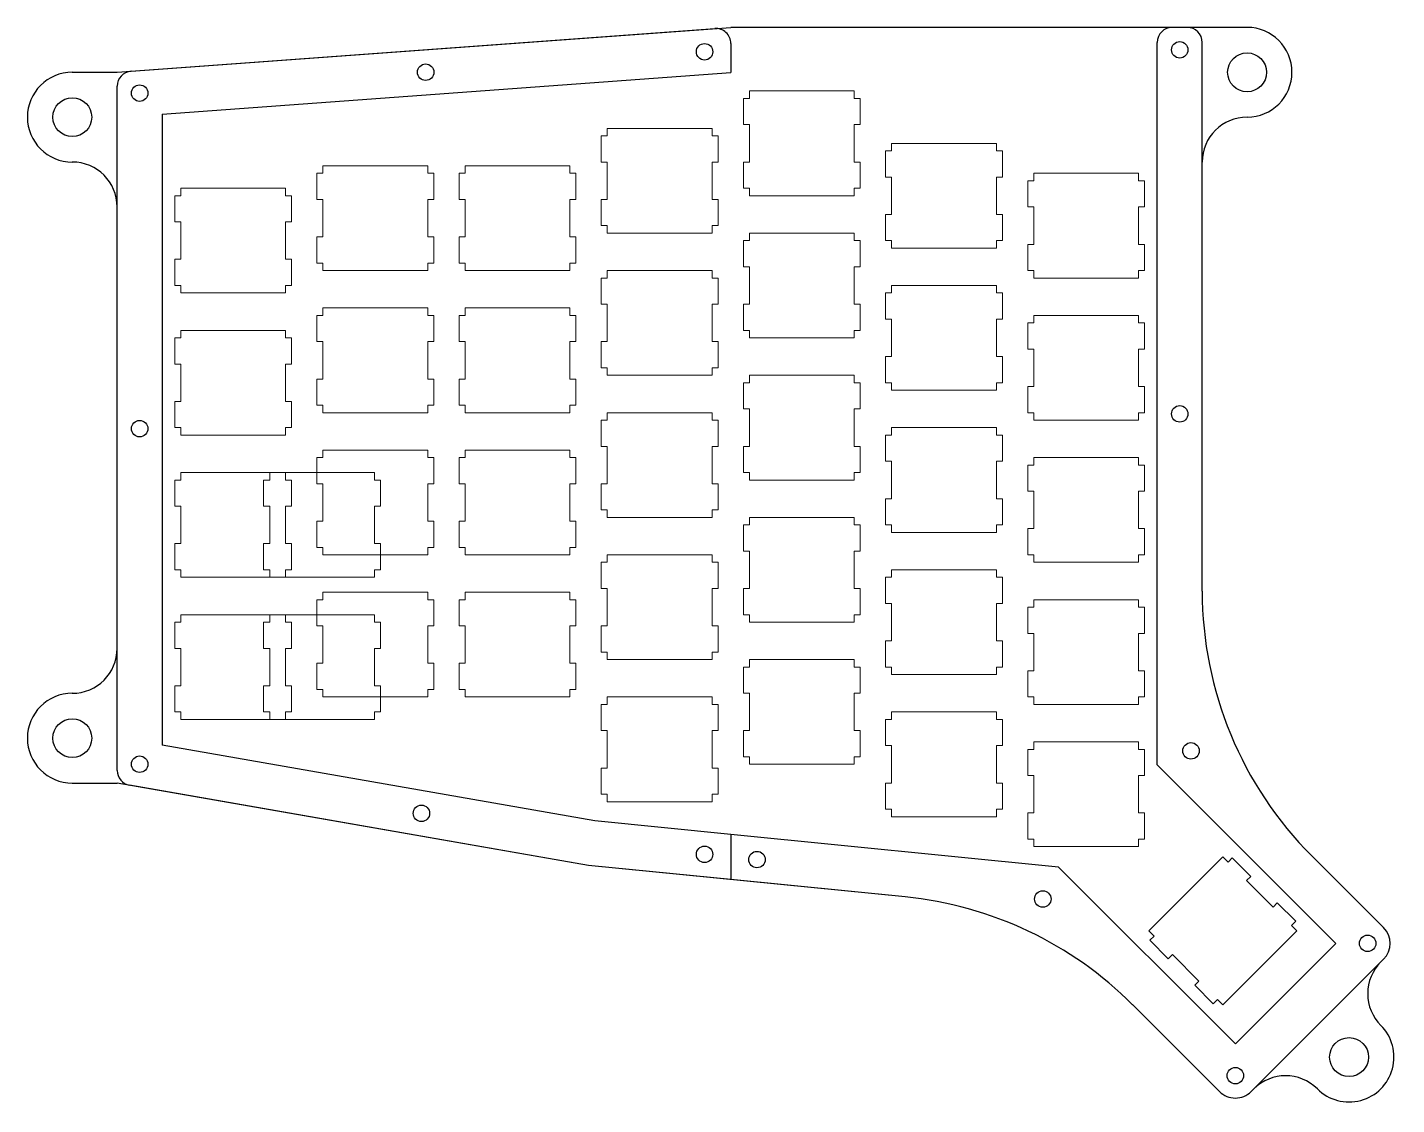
# Model space of a CAD drawing. Header units: millimetres. Extents: x 4 to 186, y -168 to -24.
import ezdxf

# ---------------------------------------------------------------- set-up
doc = ezdxf.new("R2010")
doc.units = ezdxf.units.MM
doc.header["$MEASUREMENT"] = 0
for name, color, linetype in [('bottom', 6, 'Continuous'), ('inner', 3, 'Continuous'), ('L_plate', 1, 'Continuous'), ('R_plate', 1, 'Continuous')]:
    doc.layers.add(name, color=color, linetype=linetype)

# ---------------------------------------------------------------- blocks, each defined once
blk = doc.blocks.new('bottom')
at = {"layer": 'bottom'}
for p, q in [((17.36, -30.36), (97.5, -24.5)), ((158.5, -24.5), (97.5, -24.5)), ((160.5, -99.87), (160.5, -26.5)), ((15.5, -123.82), (15.5, -32.36)), ((78.5, -136.5), (17.16, -125.79)), ((184.73, -144.81), (175.14, -135.22)), ((120.82, -140.73), (78.5, -136.5)), ((167.05, -166.73), (184.73, -149.05)), ((151.2, -155.12), (162.81, -166.73))]:
    blk.add_line(p, q, dxfattribs=at)
for centre in [(94, -27.76), (157.5, -27.5), (56.72, -30.49), (18.5, -33.29), (157.5, -76.16), (18.5, -78.13), (159, -121.2), (18.5, -122.98), (56.16, -129.55), (94, -135.03), (101, -135.73), (139.2, -141), (182.61, -146.93), (164.93, -164.61)]:
    blk.add_circle(centre, 1.1, dxfattribs=at)
for centre, radius, start, end in [((158.5, -26.5), 2, 0, 90), ((17.5, -32.36), 2, 94.185, 180), ((210.5, -99.87), 50, 180, 224.9965), ((17.5, -123.82), 2, 180, 260.0975), ((115.85, -190.48), 50, 45, 84.295), ((182.61, -146.93), 3, 315.0011, 44.9965), ((164.93, -164.61), 3, 225, 315)]:
    blk.add_arc(centre, radius, start, end, dxfattribs=at)
blk = doc.blocks.new('left_plate')
at = {"layer": 'L_plate'}
for p, q in [((17.36, -30.36), (97.5, -24.5)), ((158.5, -24.5), (97.5, -24.5)), ((160.5, -99.87), (160.5, -26.5)), ((15.5, -123.82), (15.5, -32.36)), ((78.5, -136.5), (17.16, -125.79)), ((184.73, -144.81), (175.14, -135.22)), ((120.82, -140.73), (78.5, -136.5)), ((167.05, -166.73), (184.73, -149.05)), ((151.2, -155.12), (162.81, -166.73))]:
    blk.add_line(p, q, dxfattribs=at)
at = {"layer": 'L_plate', "lineweight": 18}
for points in [[(99.2, -34), (100, -34)], [(99.2, -37.5), (99.2, -34)], [(100, -34), (100, -33)], [(100, -33), (114, -33)], [(114, -34), (114, -33)], [(114, -34), (114.8, -34)], [(114.8, -37.5), (114.8, -34)], [(81, -39), (81, -38)], [(81, -38), (95, -38)], [(95, -39), (95, -38)], [(99.2, -37.5), (100, -37.5)], [(100, -37.5), (100, -42.5)], [(114, -37.5), (114.8, -37.5)], [(114, -37.5), (114, -42.5)], [(80.2, -39), (81, -39)], [(80.2, -42.5), (80.2, -39)], [(95, -39), (95.8, -39)], [(95.8, -42.5), (95.8, -39)], [(119, -41), (119, -40)], [(119, -40), (133, -40)], [(133, -41), (133, -40)], [(118.2, -41), (119, -41)], [(118.2, -44.5), (118.2, -41)], [(133, -41), (133.8, -41)], [(133.8, -44.5), (133.8, -41)], [(43, -44), (43, -43)], [(43, -43), (57, -43)], [(57, -44), (57, -43)], [(62, -44), (62, -43)], [(62, -43), (76, -43)], [(76, -44), (76, -43)], [(80.2, -42.5), (81, -42.5)], [(81, -42.5), (81, -47.5)], [(95, -42.5), (95.8, -42.5)], [(95, -42.5), (95, -47.5)], [(99.2, -46), (99.2, -42.5)], [(99.2, -42.5), (100, -42.5)], [(114, -42.5), (114.8, -42.5)], [(114.8, -46), (114.8, -42.5)], [(42.2, -44), (43, -44)], [(42.2, -47.5), (42.2, -44)], [(57, -44), (57.8, -44)], [(57.8, -47.5), (57.8, -44)], [(61.2, -44), (62, -44)], [(61.2, -47.5), (61.2, -44)], [(76, -44), (76.8, -44)], [(76.8, -47.5), (76.8, -44)], [(118.2, -44.5), (119, -44.5)], [(119, -44.5), (119, -49.5)], [(133, -44.5), (133.8, -44.5)], [(133, -44.5), (133, -49.5)], [(137.2, -45), (138, -45)], [(137.2, -48.5), (137.2, -45)], [(138, -45), (138, -44)], [(138, -44), (152, -44)], [(152, -45), (152, -44)], [(152, -45), (152.8, -45)], [(152.8, -48.5), (152.8, -45)], [(23.2, -47), (24, -47)], [(23.2, -50.5), (23.2, -47)], [(24, -47), (24, -46)], [(24, -46), (38, -46)], [(38, -47), (38, -46)], [(38, -47), (38.8, -47)], [(38.8, -50.5), (38.8, -47)], [(42.2, -47.5), (43, -47.5)], [(43, -47.5), (43, -52.5)], [(57, -47.5), (57.8, -47.5)], [(57, -47.5), (57, -52.5)], [(61.2, -47.5), (62, -47.5)], [(62, -47.5), (62, -52.5)], [(76, -47.5), (76.8, -47.5)], [(76, -47.5), (76, -52.5)], [(80.2, -51), (80.2, -47.5)], [(80.2, -47.5), (81, -47.5)], [(95, -47.5), (95.8, -47.5)], [(95.8, -51), (95.8, -47.5)], [(99.2, -46), (100, -46)], [(100, -47), (100, -46)], [(100, -47), (114, -47)], [(114, -46), (114.8, -46)], [(114, -47), (114, -46)], [(137.2, -48.5), (138, -48.5)], [(138, -48.5), (138, -53.5)], [(152, -48.5), (152.8, -48.5)], [(152, -48.5), (152, -53.5)], [(23.2, -50.5), (24, -50.5)], [(24, -50.5), (24, -55.5)], [(38, -50.5), (38.8, -50.5)], [(38, -50.5), (38, -55.5)], [(80.2, -51), (81, -51)], [(81, -52), (81, -51)], [(95, -51), (95.8, -51)], [(95, -52), (95, -51)], [(118.2, -53), (118.2, -49.5)], [(118.2, -49.5), (119, -49.5)], [(133, -49.5), (133.8, -49.5)], [(133.8, -53), (133.8, -49.5)], [(42.2, -56), (42.2, -52.5)], [(42.2, -52.5), (43, -52.5)], [(57, -52.5), (57.8, -52.5)], [(57.8, -56), (57.8, -52.5)], [(61.2, -56), (61.2, -52.5)], [(61.2, -52.5), (62, -52.5)], [(76, -52.5), (76.8, -52.5)], [(76.8, -56), (76.8, -52.5)], [(81, -52), (95, -52)], [(99.2, -53), (100, -53)], [(99.2, -56.5), (99.2, -53)], [(100, -53), (100, -52)], [(100, -52), (114, -52)], [(114, -53), (114, -52)], [(114, -53), (114.8, -53)], [(114.8, -56.5), (114.8, -53)], [(118.2, -53), (119, -53)], [(119, -54), (119, -53)], [(133, -53), (133.8, -53)], [(133, -54), (133, -53)], [(119, -54), (133, -54)], [(137.2, -57), (137.2, -53.5)], [(137.2, -53.5), (138, -53.5)], [(152, -53.5), (152.8, -53.5)], [(152.8, -57), (152.8, -53.5)], [(23.2, -59), (23.2, -55.5)], [(23.2, -55.5), (24, -55.5)], [(38, -55.5), (38.8, -55.5)], [(38.8, -59), (38.8, -55.5)], [(42.2, -56), (43, -56)], [(43, -57), (43, -56)], [(57, -56), (57.8, -56)], [(57, -57), (57, -56)], [(61.2, -56), (62, -56)], [(62, -57), (62, -56)], [(76, -56), (76.8, -56)], [(76, -57), (76, -56)], [(99.2, -56.5), (100, -56.5)], [(100, -56.5), (100, -61.5)], [(114, -56.5), (114.8, -56.5)], [(114, -56.5), (114, -61.5)], [(43, -57), (57, -57)], [(62, -57), (76, -57)], [(80.2, -58), (81, -58)], [(80.2, -61.5), (80.2, -58)], [(81, -58), (81, -57)], [(81, -57), (95, -57)], [(95, -58), (95, -57)], [(95, -58), (95.8, -58)], [(95.8, -61.5), (95.8, -58)], [(137.2, -57), (138, -57)], [(138, -58), (138, -57)], [(138, -58), (152, -58)], [(152, -57), (152.8, -57)], [(152, -58), (152, -57)], [(23.2, -59), (24, -59)], [(24, -60), (24, -59)], [(24, -60), (38, -60)], [(38, -59), (38.8, -59)], [(38, -60), (38, -59)], [(118.2, -60), (119, -60)], [(118.2, -63.5), (118.2, -60)], [(119, -60), (119, -59)], [(119, -59), (133, -59)], [(133, -60), (133, -59)], [(133, -60), (133.8, -60)], [(133.8, -63.5), (133.8, -60)], [(43, -63), (43, -62)], [(43, -62), (57, -62)], [(57, -63), (57, -62)], [(62, -63), (62, -62)], [(62, -62), (76, -62)], [(76, -63), (76, -62)], [(80.2, -61.5), (81, -61.5)], [(81, -61.5), (81, -66.5)], [(95, -61.5), (95.8, -61.5)], [(95, -61.5), (95, -66.5)], [(99.2, -65), (99.2, -61.5)], [(99.2, -61.5), (100, -61.5)], [(114, -61.5), (114.8, -61.5)], [(114.8, -65), (114.8, -61.5)], [(42.2, -63), (43, -63)], [(42.2, -66.5), (42.2, -63)], [(57, -63), (57.8, -63)], [(57.8, -66.5), (57.8, -63)], [(61.2, -63), (62, -63)], [(61.2, -66.5), (61.2, -63)], [(76, -63), (76.8, -63)], [(76.8, -66.5), (76.8, -63)], [(118.2, -63.5), (119, -63.5)], [(119, -63.5), (119, -68.5)], [(133, -63.5), (133.8, -63.5)], [(133, -63.5), (133, -68.5)], [(137.2, -64), (138, -64)], [(137.2, -67.5), (137.2, -64)], [(138, -64), (138, -63)], [(138, -63), (152, -63)], [(152, -64), (152, -63)], [(152, -64), (152.8, -64)], [(152.8, -67.5), (152.8, -64)], [(24, -66), (24, -65)], [(24, -65), (38, -65)], [(38, -66), (38, -65)], [(99.2, -65), (100, -65)], [(100, -66), (100, -65)], [(114, -65), (114.8, -65)], [(114, -66), (114, -65)], [(23.2, -66), (24, -66)], [(23.2, -69.5), (23.2, -66)], [(38, -66), (38.8, -66)], [(38.8, -69.5), (38.8, -66)], [(42.2, -66.5), (43, -66.5)], [(43, -66.5), (43, -71.5)], [(57, -66.5), (57.8, -66.5)], [(57, -66.5), (57, -71.5)], [(61.2, -66.5), (62, -66.5)], [(62, -66.5), (62, -71.5)], [(76, -66.5), (76.8, -66.5)], [(76, -66.5), (76, -71.5)], [(80.2, -70), (80.2, -66.5)], [(80.2, -66.5), (81, -66.5)], [(95, -66.5), (95.8, -66.5)], [(95.8, -70), (95.8, -66.5)], [(100, -66), (114, -66)], [(137.2, -67.5), (138, -67.5)], [(138, -67.5), (138, -72.5)], [(152, -67.5), (152.8, -67.5)], [(152, -67.5), (152, -72.5)], [(23.2, -69.5), (24, -69.5)], [(24, -69.5), (24, -74.5)], [(38, -69.5), (38.8, -69.5)], [(38, -69.5), (38, -74.5)], [(118.2, -72), (118.2, -68.5)], [(118.2, -68.5), (119, -68.5)], [(133, -68.5), (133.8, -68.5)], [(133.8, -72), (133.8, -68.5)], [(80.2, -70), (81, -70)], [(81, -71), (81, -70)], [(81, -71), (95, -71)], [(95, -70), (95.8, -70)], [(95, -71), (95, -70)], [(100, -72), (100, -71)], [(100, -71), (114, -71)], [(114, -72), (114, -71)], [(42.2, -75), (42.2, -71.5)], [(42.2, -71.5), (43, -71.5)], [(57, -71.5), (57.8, -71.5)], [(57.8, -75), (57.8, -71.5)], [(61.2, -75), (61.2, -71.5)], [(61.2, -71.5), (62, -71.5)], [(76, -71.5), (76.8, -71.5)], [(76.8, -75), (76.8, -71.5)], [(99.2, -72), (100, -72)], [(99.2, -75.5), (99.2, -72)], [(114, -72), (114.8, -72)], [(114.8, -75.5), (114.8, -72)], [(118.2, -72), (119, -72)], [(119, -73), (119, -72)], [(119, -73), (133, -73)], [(133, -72), (133.8, -72)], [(133, -73), (133, -72)], [(137.2, -76), (137.2, -72.5)], [(137.2, -72.5), (138, -72.5)], [(152, -72.5), (152.8, -72.5)], [(152.8, -76), (152.8, -72.5)], [(23.2, -78), (23.2, -74.5)], [(23.2, -74.5), (24, -74.5)], [(38, -74.5), (38.8, -74.5)], [(38.8, -78), (38.8, -74.5)], [(42.2, -75), (43, -75)], [(43, -76), (43, -75)], [(57, -75), (57.8, -75)], [(57, -76), (57, -75)], [(61.2, -75), (62, -75)], [(62, -76), (62, -75)], [(76, -75), (76.8, -75)], [(76, -76), (76, -75)], [(43, -76), (57, -76)], [(62, -76), (76, -76)], [(81, -77), (81, -76)], [(81, -76), (95, -76)], [(95, -77), (95, -76)], [(99.2, -75.5), (100, -75.5)], [(100, -75.5), (100, -80.5)], [(114, -75.5), (114.8, -75.5)], [(114, -75.5), (114, -80.5)], [(137.2, -76), (138, -76)], [(138, -77), (138, -76)], [(152, -76), (152.8, -76)], [(152, -77), (152, -76)], [(23.2, -78), (24, -78)], [(24, -79), (24, -78)], [(38, -78), (38.8, -78)], [(38, -79), (38, -78)], [(80.2, -77), (81, -77)], [(80.2, -80.5), (80.2, -77)], [(95, -77), (95.8, -77)], [(95.8, -80.5), (95.8, -77)], [(119, -79), (119, -78)], [(119, -78), (133, -78)], [(133, -79), (133, -78)], [(138, -77), (152, -77)], [(24, -79), (38, -79)], [(80.2, -80.5), (81, -80.5)], [(81, -80.5), (81, -85.5)], [(95, -80.5), (95.8, -80.5)], [(95, -80.5), (95, -85.5)], [(99.2, -84), (99.2, -80.5)], [(99.2, -80.5), (100, -80.5)], [(114, -80.5), (114.8, -80.5)], [(114.8, -84), (114.8, -80.5)], [(118.2, -79), (119, -79)], [(118.2, -82.5), (118.2, -79)], [(133, -79), (133.8, -79)], [(133.8, -82.5), (133.8, -79)], [(61.2, -82), (62, -82)], [(61.2, -85.5), (61.2, -82)], [(62, -82), (62, -81)], [(62, -81), (76, -81)], [(76, -82), (76, -81)], [(76, -82), (76.8, -82)], [(76.8, -85.5), (76.8, -82)], [(138, -83), (138, -82)], [(138, -82), (152, -82)], [(152, -83), (152, -82)], [(49.88, -84), (35.88, -84)], [(35.88, -84), (35.88, -85)], [(49.88, -84), (49.88, -85)], [(99.2, -84), (100, -84)], [(100, -85), (100, -84)], [(114, -84), (114.8, -84)], [(114, -85), (114, -84)], [(118.2, -82.5), (119, -82.5)], [(119, -82.5), (119, -87.5)], [(133, -82.5), (133.8, -82.5)], [(133, -82.5), (133, -87.5)], [(137.2, -83), (138, -83)], [(137.2, -86.5), (137.2, -83)], [(152, -83), (152.8, -83)], [(152.8, -86.5), (152.8, -83)], [(35.88, -85), (35.07, -85)], [(35.07, -85), (35.07, -88.5)], [(50.68, -85), (49.88, -85)], [(50.68, -85), (50.68, -88.5)], [(61.2, -85.5), (62, -85.5)], [(62, -85.5), (62, -90.5)], [(76, -85.5), (76.8, -85.5)], [(76, -85.5), (76, -90.5)], [(80.2, -89), (80.2, -85.5)], [(80.2, -85.5), (81, -85.5)], [(95, -85.5), (95.8, -85.5)], [(95.8, -89), (95.8, -85.5)], [(100, -85), (114, -85)], [(118.2, -91), (118.2, -87.5)], [(118.2, -87.5), (119, -87.5)], [(133, -87.5), (133.8, -87.5)], [(133.8, -91), (133.8, -87.5)], [(137.2, -86.5), (138, -86.5)], [(138, -86.5), (138, -91.5)], [(152, -86.5), (152.8, -86.5)], [(152, -86.5), (152, -91.5)], [(35.88, -88.5), (35.07, -88.5)], [(35.88, -93.5), (35.88, -88.5)], [(50.68, -88.5), (49.88, -88.5)], [(49.88, -93.5), (49.88, -88.5)], [(80.2, -89), (81, -89)], [(81, -90), (81, -89)], [(95, -89), (95.8, -89)], [(95, -90), (95, -89)], [(61.2, -94), (61.2, -90.5)], [(61.2, -90.5), (62, -90.5)], [(76, -90.5), (76.8, -90.5)], [(76.8, -94), (76.8, -90.5)], [(81, -90), (95, -90)], [(99.2, -91), (100, -91)], [(99.2, -94.5), (99.2, -91)], [(100, -91), (100, -90)], [(100, -90), (114, -90)], [(114, -91), (114, -90)], [(114, -91), (114.8, -91)], [(114.8, -94.5), (114.8, -91)], [(118.2, -91), (119, -91)], [(119, -92), (119, -91)], [(133, -91), (133.8, -91)], [(133, -92), (133, -91)], [(119, -92), (133, -92)], [(137.2, -95), (137.2, -91.5)], [(137.2, -91.5), (138, -91.5)], [(152, -91.5), (152.8, -91.5)], [(152.8, -95), (152.8, -91.5)], [(35.07, -93.5), (35.07, -97)], [(35.88, -93.5), (35.07, -93.5)], [(50.68, -93.5), (49.88, -93.5)], [(50.68, -93.5), (50.68, -97)], [(61.2, -94), (62, -94)], [(62, -95), (62, -94)], [(62, -95), (76, -95)], [(76, -94), (76.8, -94)], [(76, -95), (76, -94)], [(81, -96), (81, -95)], [(81, -95), (95, -95)], [(95, -96), (95, -95)], [(99.2, -94.5), (100, -94.5)], [(100, -94.5), (100, -99.5)], [(114, -94.5), (114.8, -94.5)], [(114, -94.5), (114, -99.5)], [(137.2, -95), (138, -95)], [(138, -96), (138, -95)], [(152, -95), (152.8, -95)], [(152, -96), (152, -95)], [(80.2, -96), (81, -96)], [(80.2, -99.5), (80.2, -96)], [(95, -96), (95.8, -96)], [(95.8, -99.5), (95.8, -96)], [(138, -96), (152, -96)], [(35.88, -97), (35.07, -97)], [(35.88, -97), (35.88, -98)], [(49.88, -98), (35.88, -98)], [(50.68, -97), (49.88, -97)], [(49.88, -97), (49.88, -98)], [(118.2, -98), (119, -98)], [(118.2, -101.5), (118.2, -98)], [(119, -98), (119, -97)], [(119, -97), (133, -97)], [(133, -98), (133, -97)], [(133, -98), (133.8, -98)], [(133.8, -101.5), (133.8, -98)], [(62, -101), (62, -100)], [(62, -100), (76, -100)], [(76, -101), (76, -100)], [(80.2, -99.5), (81, -99.5)], [(81, -99.5), (81, -104.5)], [(95, -99.5), (95.8, -99.5)], [(95, -99.5), (95, -104.5)], [(99.2, -103), (99.2, -99.5)], [(99.2, -99.5), (100, -99.5)], [(114, -99.5), (114.8, -99.5)], [(114.8, -103), (114.8, -99.5)], [(61.2, -101), (62, -101)], [(61.2, -104.5), (61.2, -101)], [(76, -101), (76.8, -101)], [(76.8, -104.5), (76.8, -101)], [(118.2, -101.5), (119, -101.5)], [(119, -101.5), (119, -106.5)], [(133, -101.5), (133.8, -101.5)], [(133, -101.5), (133, -106.5)], [(137.2, -102), (138, -102)], [(137.2, -105.5), (137.2, -102)], [(138, -102), (138, -101)], [(138, -101), (152, -101)], [(152, -102), (152, -101)], [(152, -102), (152.8, -102)], [(152.8, -105.5), (152.8, -102)], [(35.88, -104), (35.07, -104)], [(35.07, -104), (35.07, -107.5)], [(49.88, -103), (35.88, -103)], [(35.88, -103), (35.88, -104)], [(49.88, -103), (49.88, -104)], [(50.68, -104), (49.88, -104)], [(50.68, -104), (50.68, -107.5)], [(99.2, -103), (100, -103)], [(100, -104), (100, -103)], [(100, -104), (114, -104)], [(114, -103), (114.8, -103)], [(114, -104), (114, -103)], [(61.2, -104.5), (62, -104.5)], [(62, -104.5), (62, -109.5)], [(76, -104.5), (76.8, -104.5)], [(76, -104.5), (76, -109.5)], [(80.2, -108), (80.2, -104.5)], [(80.2, -104.5), (81, -104.5)], [(95, -104.5), (95.8, -104.5)], [(95.8, -108), (95.8, -104.5)], [(137.2, -105.5), (138, -105.5)], [(138, -105.5), (138, -110.5)], [(152, -105.5), (152.8, -105.5)], [(152, -105.5), (152, -110.5)], [(35.88, -107.5), (35.07, -107.5)], [(35.88, -112.5), (35.88, -107.5)], [(50.68, -107.5), (49.88, -107.5)], [(49.88, -112.5), (49.88, -107.5)], [(118.2, -110), (118.2, -106.5)], [(118.2, -106.5), (119, -106.5)], [(133, -106.5), (133.8, -106.5)], [(133.8, -110), (133.8, -106.5)], [(61.2, -113), (61.2, -109.5)], [(61.2, -109.5), (62, -109.5)], [(76, -109.5), (76.8, -109.5)], [(76.8, -113), (76.8, -109.5)], [(80.2, -108), (81, -108)], [(81, -109), (81, -108)], [(81, -109), (95, -109)], [(95, -108), (95.8, -108)], [(95, -109), (95, -108)], [(100, -110), (100, -109)], [(100, -109), (114, -109)], [(114, -110), (114, -109)], [(99.2, -110), (100, -110)], [(99.2, -113.5), (99.2, -110)], [(114, -110), (114.8, -110)], [(114.8, -113.5), (114.8, -110)], [(118.2, -110), (119, -110)], [(119, -111), (119, -110)], [(119, -111), (133, -111)], [(133, -110), (133.8, -110)], [(133, -111), (133, -110)], [(137.2, -114), (137.2, -110.5)], [(137.2, -110.5), (138, -110.5)], [(152, -110.5), (152.8, -110.5)], [(152.8, -114), (152.8, -110.5)], [(35.07, -112.5), (35.07, -116)], [(35.88, -112.5), (35.07, -112.5)], [(50.68, -112.5), (49.88, -112.5)], [(50.68, -112.5), (50.68, -116)], [(61.2, -113), (62, -113)], [(62, -114), (62, -113)], [(76, -113), (76.8, -113)], [(76, -114), (76, -113)], [(62, -114), (76, -114)], [(80.2, -115), (81, -115)], [(80.2, -118.5), (80.2, -115)], [(81, -115), (81, -114)], [(81, -114), (95, -114)], [(95, -115), (95, -114)], [(95, -115), (95.8, -115)], [(95.8, -118.5), (95.8, -115)], [(99.2, -113.5), (100, -113.5)], [(100, -113.5), (100, -118.5)], [(114, -113.5), (114.8, -113.5)], [(114, -113.5), (114, -118.5)], [(137.2, -114), (138, -114)], [(138, -115), (138, -114)], [(138, -115), (152, -115)], [(152, -114), (152.8, -114)], [(152, -115), (152, -114)], [(35.88, -116), (35.07, -116)], [(35.88, -116), (35.88, -117)], [(49.88, -117), (35.88, -117)], [(50.68, -116), (49.88, -116)], [(49.88, -116), (49.88, -117)], [(118.2, -117), (119, -117)], [(118.2, -120.5), (118.2, -117)], [(119, -117), (119, -116)], [(119, -116), (133, -116)], [(133, -117), (133, -116)], [(133, -117), (133.8, -117)], [(133.8, -120.5), (133.8, -117)], [(80.2, -118.5), (81, -118.5)], [(81, -118.5), (81, -123.5)], [(95, -118.5), (95.8, -118.5)], [(95, -118.5), (95, -123.5)], [(99.2, -122), (99.2, -118.5)], [(99.2, -118.5), (100, -118.5)], [(114, -118.5), (114.8, -118.5)], [(114.8, -122), (114.8, -118.5)], [(118.2, -120.5), (119, -120.5)], [(119, -120.5), (119, -125.5)], [(133, -120.5), (133.8, -120.5)], [(133, -120.5), (133, -125.5)], [(138, -121), (138, -120)], [(138, -120), (152, -120)], [(152, -121), (152, -120)], [(99.2, -122), (100, -122)], [(100, -123), (100, -122)], [(114, -122), (114.8, -122)], [(114, -123), (114, -122)], [(137.2, -121), (138, -121)], [(137.2, -124.5), (137.2, -121)], [(152, -121), (152.8, -121)], [(152.8, -124.5), (152.8, -121)], [(80.2, -127), (80.2, -123.5)], [(80.2, -123.5), (81, -123.5)], [(95, -123.5), (95.8, -123.5)], [(95.8, -127), (95.8, -123.5)], [(100, -123), (114, -123)], [(118.2, -129), (118.2, -125.5)], [(118.2, -125.5), (119, -125.5)], [(133, -125.5), (133.8, -125.5)], [(133.8, -129), (133.8, -125.5)], [(137.2, -124.5), (138, -124.5)], [(138, -124.5), (138, -129.5)], [(152, -124.5), (152.8, -124.5)], [(152, -124.5), (152, -129.5)], [(80.2, -127), (81, -127)], [(81, -128), (81, -127)], [(81, -128), (95, -128)], [(95, -127), (95.8, -127)], [(95, -128), (95, -127)], [(118.2, -129), (119, -129)], [(119, -130), (119, -129)], [(133, -129), (133.8, -129)], [(133, -130), (133, -129)], [(137.2, -133), (137.2, -129.5)], [(137.2, -129.5), (138, -129.5)], [(152, -129.5), (152.8, -129.5)], [(152.8, -133), (152.8, -129.5)], [(119, -130), (133, -130)], [(137.2, -133), (138, -133)], [(138, -134), (138, -133)], [(152, -133), (152.8, -133)], [(152, -134), (152, -133)], [(138, -134), (152, -134)], [(153.35, -145.25), (163.25, -135.35)], [(163.96, -136.06), (163.25, -135.35)], [(163.96, -136.06), (164.52, -135.49)], [(167, -137.97), (164.52, -135.49)], [(166.43, -138.53), (167, -137.97)], [(166.43, -138.53), (169.97, -142.07)], [(169.97, -142.07), (170.53, -141.5)], [(173.01, -143.98), (170.53, -141.5)], [(172.44, -144.54), (173.01, -143.98)], [(173.15, -145.25), (172.44, -144.54)], [(154.06, -145.96), (153.35, -145.25)], [(153.49, -146.52), (154.06, -145.96)], [(163.25, -155.15), (173.15, -145.25)], [(155.97, -149), (153.49, -146.52)], [(155.97, -149), (156.53, -148.43)], [(156.53, -148.43), (160.07, -151.97)], [(159.5, -152.53), (160.07, -151.97)], [(161.98, -155.01), (159.5, -152.53)], [(161.98, -155.01), (162.54, -154.44)], [(163.25, -155.15), (162.54, -154.44)]]:
    blk.add_lwpolyline(points, dxfattribs=at)
at = {"layer": 'L_plate'}
for centre in [(94, -27.76), (157.5, -27.5), (56.72, -30.49), (18.5, -33.29), (157.5, -76.16), (18.5, -78.13), (159, -121.2), (18.5, -122.98), (56.16, -129.55), (94, -135.03), (101, -135.73), (139.2, -141), (182.61, -146.93), (164.93, -164.61)]:
    blk.add_circle(centre, 1.1, dxfattribs=at)
for centre, radius, start, end in [((158.5, -26.5), 2, 0, 90), ((17.5, -32.36), 2, 94.185, 180), ((210.5, -99.87), 50, 180, 224.9965), ((17.5, -123.82), 2, 180, 260.0975), ((115.85, -190.48), 50, 45, 84.295), ((182.61, -146.93), 3, 315.0011, 44.9965), ((164.93, -164.61), 3, 225, 315)]:
    blk.add_arc(centre, radius, start, end, dxfattribs=at)
blk = doc.blocks.new('right_plate')
at = {"layer": 'R_plate'}
for p, q in [((17.36, -30.36), (97.5, -24.5)), ((158.5, -24.5), (97.5, -24.5)), ((160.5, -99.87), (160.5, -26.5)), ((15.5, -123.82), (15.5, -32.36)), ((78.5, -136.5), (17.16, -125.79)), ((184.73, -144.81), (175.14, -135.22)), ((120.82, -140.73), (78.5, -136.5)), ((167.05, -166.73), (184.73, -149.05)), ((151.2, -155.12), (162.81, -166.73))]:
    blk.add_line(p, q, dxfattribs=at)
at = {"layer": 'R_plate', "lineweight": 18}
for points in [[(99.2, -34), (100, -34)], [(99.2, -37.5), (99.2, -34)], [(100, -34), (100, -33)], [(100, -33), (114, -33)], [(114, -34), (114, -33)], [(114, -34), (114.8, -34)], [(114.8, -37.5), (114.8, -34)], [(81, -39), (81, -38)], [(81, -38), (95, -38)], [(95, -39), (95, -38)], [(99.2, -37.5), (100, -37.5)], [(100, -37.5), (100, -42.5)], [(114, -37.5), (114.8, -37.5)], [(114, -37.5), (114, -42.5)], [(80.2, -39), (81, -39)], [(80.2, -42.5), (80.2, -39)], [(95, -39), (95.8, -39)], [(95.8, -42.5), (95.8, -39)], [(119, -41), (119, -40)], [(119, -40), (133, -40)], [(133, -41), (133, -40)], [(118.2, -41), (119, -41)], [(118.2, -44.5), (118.2, -41)], [(133, -41), (133.8, -41)], [(133.8, -44.5), (133.8, -41)], [(43, -44), (43, -43)], [(43, -43), (57, -43)], [(57, -44), (57, -43)], [(62, -44), (62, -43)], [(62, -43), (76, -43)], [(76, -44), (76, -43)], [(80.2, -42.5), (81, -42.5)], [(81, -42.5), (81, -47.5)], [(95, -42.5), (95.8, -42.5)], [(95, -42.5), (95, -47.5)], [(99.2, -46), (99.2, -42.5)], [(99.2, -42.5), (100, -42.5)], [(114, -42.5), (114.8, -42.5)], [(114.8, -46), (114.8, -42.5)], [(42.2, -44), (43, -44)], [(42.2, -47.5), (42.2, -44)], [(57, -44), (57.8, -44)], [(57.8, -47.5), (57.8, -44)], [(61.2, -44), (62, -44)], [(61.2, -47.5), (61.2, -44)], [(76, -44), (76.8, -44)], [(76.8, -47.5), (76.8, -44)], [(118.2, -44.5), (119, -44.5)], [(119, -44.5), (119, -49.5)], [(133, -44.5), (133.8, -44.5)], [(133, -44.5), (133, -49.5)], [(137.2, -45), (138, -45)], [(137.2, -48.5), (137.2, -45)], [(138, -45), (138, -44)], [(138, -44), (152, -44)], [(152, -45), (152, -44)], [(152, -45), (152.8, -45)], [(152.8, -48.5), (152.8, -45)], [(23.2, -47), (24, -47)], [(23.2, -50.5), (23.2, -47)], [(24, -47), (24, -46)], [(24, -46), (38, -46)], [(38, -47), (38, -46)], [(38, -47), (38.8, -47)], [(38.8, -50.5), (38.8, -47)], [(42.2, -47.5), (43, -47.5)], [(43, -47.5), (43, -52.5)], [(57, -47.5), (57.8, -47.5)], [(57, -47.5), (57, -52.5)], [(61.2, -47.5), (62, -47.5)], [(62, -47.5), (62, -52.5)], [(76, -47.5), (76.8, -47.5)], [(76, -47.5), (76, -52.5)], [(80.2, -51), (80.2, -47.5)], [(80.2, -47.5), (81, -47.5)], [(95, -47.5), (95.8, -47.5)], [(95.8, -51), (95.8, -47.5)], [(99.2, -46), (100, -46)], [(100, -47), (100, -46)], [(100, -47), (114, -47)], [(114, -46), (114.8, -46)], [(114, -47), (114, -46)], [(137.2, -48.5), (138, -48.5)], [(138, -48.5), (138, -53.5)], [(152, -48.5), (152.8, -48.5)], [(152, -48.5), (152, -53.5)], [(23.2, -50.5), (24, -50.5)], [(24, -50.5), (24, -55.5)], [(38, -50.5), (38.8, -50.5)], [(38, -50.5), (38, -55.5)], [(80.2, -51), (81, -51)], [(81, -52), (81, -51)], [(95, -51), (95.8, -51)], [(95, -52), (95, -51)], [(118.2, -53), (118.2, -49.5)], [(118.2, -49.5), (119, -49.5)], [(133, -49.5), (133.8, -49.5)], [(133.8, -53), (133.8, -49.5)], [(42.2, -56), (42.2, -52.5)], [(42.2, -52.5), (43, -52.5)], [(57, -52.5), (57.8, -52.5)], [(57.8, -56), (57.8, -52.5)], [(61.2, -56), (61.2, -52.5)], [(61.2, -52.5), (62, -52.5)], [(76, -52.5), (76.8, -52.5)], [(76.8, -56), (76.8, -52.5)], [(81, -52), (95, -52)], [(99.2, -53), (100, -53)], [(99.2, -56.5), (99.2, -53)], [(100, -53), (100, -52)], [(100, -52), (114, -52)], [(114, -53), (114, -52)], [(114, -53), (114.8, -53)], [(114.8, -56.5), (114.8, -53)], [(118.2, -53), (119, -53)], [(119, -54), (119, -53)], [(133, -53), (133.8, -53)], [(133, -54), (133, -53)], [(119, -54), (133, -54)], [(137.2, -57), (137.2, -53.5)], [(137.2, -53.5), (138, -53.5)], [(152, -53.5), (152.8, -53.5)], [(152.8, -57), (152.8, -53.5)], [(23.2, -59), (23.2, -55.5)], [(23.2, -55.5), (24, -55.5)], [(38, -55.5), (38.8, -55.5)], [(38.8, -59), (38.8, -55.5)], [(42.2, -56), (43, -56)], [(43, -57), (43, -56)], [(57, -56), (57.8, -56)], [(57, -57), (57, -56)], [(61.2, -56), (62, -56)], [(62, -57), (62, -56)], [(76, -56), (76.8, -56)], [(76, -57), (76, -56)], [(99.2, -56.5), (100, -56.5)], [(100, -56.5), (100, -61.5)], [(114, -56.5), (114.8, -56.5)], [(114, -56.5), (114, -61.5)], [(43, -57), (57, -57)], [(62, -57), (76, -57)], [(80.2, -58), (81, -58)], [(80.2, -61.5), (80.2, -58)], [(81, -58), (81, -57)], [(81, -57), (95, -57)], [(95, -58), (95, -57)], [(95, -58), (95.8, -58)], [(95.8, -61.5), (95.8, -58)], [(137.2, -57), (138, -57)], [(138, -58), (138, -57)], [(138, -58), (152, -58)], [(152, -57), (152.8, -57)], [(152, -58), (152, -57)], [(23.2, -59), (24, -59)], [(24, -60), (24, -59)], [(24, -60), (38, -60)], [(38, -59), (38.8, -59)], [(38, -60), (38, -59)], [(118.2, -60), (119, -60)], [(118.2, -63.5), (118.2, -60)], [(119, -60), (119, -59)], [(119, -59), (133, -59)], [(133, -60), (133, -59)], [(133, -60), (133.8, -60)], [(133.8, -63.5), (133.8, -60)], [(43, -63), (43, -62)], [(43, -62), (57, -62)], [(57, -63), (57, -62)], [(62, -63), (62, -62)], [(62, -62), (76, -62)], [(76, -63), (76, -62)], [(80.2, -61.5), (81, -61.5)], [(81, -61.5), (81, -66.5)], [(95, -61.5), (95.8, -61.5)], [(95, -61.5), (95, -66.5)], [(99.2, -65), (99.2, -61.5)], [(99.2, -61.5), (100, -61.5)], [(114, -61.5), (114.8, -61.5)], [(114.8, -65), (114.8, -61.5)], [(42.2, -63), (43, -63)], [(42.2, -66.5), (42.2, -63)], [(57, -63), (57.8, -63)], [(57.8, -66.5), (57.8, -63)], [(61.2, -63), (62, -63)], [(61.2, -66.5), (61.2, -63)], [(76, -63), (76.8, -63)], [(76.8, -66.5), (76.8, -63)], [(118.2, -63.5), (119, -63.5)], [(119, -63.5), (119, -68.5)], [(133, -63.5), (133.8, -63.5)], [(133, -63.5), (133, -68.5)], [(137.2, -64), (138, -64)], [(137.2, -67.5), (137.2, -64)], [(138, -64), (138, -63)], [(138, -63), (152, -63)], [(152, -64), (152, -63)], [(152, -64), (152.8, -64)], [(152.8, -67.5), (152.8, -64)], [(24, -66), (24, -65)], [(24, -65), (38, -65)], [(38, -66), (38, -65)], [(99.2, -65), (100, -65)], [(100, -66), (100, -65)], [(114, -65), (114.8, -65)], [(114, -66), (114, -65)], [(23.2, -66), (24, -66)], [(23.2, -69.5), (23.2, -66)], [(38, -66), (38.8, -66)], [(38.8, -69.5), (38.8, -66)], [(42.2, -66.5), (43, -66.5)], [(43, -66.5), (43, -71.5)], [(57, -66.5), (57.8, -66.5)], [(57, -66.5), (57, -71.5)], [(61.2, -66.5), (62, -66.5)], [(62, -66.5), (62, -71.5)], [(76, -66.5), (76.8, -66.5)], [(76, -66.5), (76, -71.5)], [(80.2, -70), (80.2, -66.5)], [(80.2, -66.5), (81, -66.5)], [(95, -66.5), (95.8, -66.5)], [(95.8, -70), (95.8, -66.5)], [(100, -66), (114, -66)], [(137.2, -67.5), (138, -67.5)], [(138, -67.5), (138, -72.5)], [(152, -67.5), (152.8, -67.5)], [(152, -67.5), (152, -72.5)], [(23.2, -69.5), (24, -69.5)], [(24, -69.5), (24, -74.5)], [(38, -69.5), (38.8, -69.5)], [(38, -69.5), (38, -74.5)], [(118.2, -72), (118.2, -68.5)], [(118.2, -68.5), (119, -68.5)], [(133, -68.5), (133.8, -68.5)], [(133.8, -72), (133.8, -68.5)], [(80.2, -70), (81, -70)], [(81, -71), (81, -70)], [(81, -71), (95, -71)], [(95, -70), (95.8, -70)], [(95, -71), (95, -70)], [(100, -72), (100, -71)], [(100, -71), (114, -71)], [(114, -72), (114, -71)], [(42.2, -75), (42.2, -71.5)], [(42.2, -71.5), (43, -71.5)], [(57, -71.5), (57.8, -71.5)], [(57.8, -75), (57.8, -71.5)], [(61.2, -75), (61.2, -71.5)], [(61.2, -71.5), (62, -71.5)], [(76, -71.5), (76.8, -71.5)], [(76.8, -75), (76.8, -71.5)], [(99.2, -72), (100, -72)], [(99.2, -75.5), (99.2, -72)], [(114, -72), (114.8, -72)], [(114.8, -75.5), (114.8, -72)], [(118.2, -72), (119, -72)], [(119, -73), (119, -72)], [(119, -73), (133, -73)], [(133, -72), (133.8, -72)], [(133, -73), (133, -72)], [(137.2, -76), (137.2, -72.5)], [(137.2, -72.5), (138, -72.5)], [(152, -72.5), (152.8, -72.5)], [(152.8, -76), (152.8, -72.5)], [(23.2, -78), (23.2, -74.5)], [(23.2, -74.5), (24, -74.5)], [(38, -74.5), (38.8, -74.5)], [(38.8, -78), (38.8, -74.5)], [(42.2, -75), (43, -75)], [(43, -76), (43, -75)], [(57, -75), (57.8, -75)], [(57, -76), (57, -75)], [(61.2, -75), (62, -75)], [(62, -76), (62, -75)], [(76, -75), (76.8, -75)], [(76, -76), (76, -75)], [(43, -76), (57, -76)], [(62, -76), (76, -76)], [(81, -77), (81, -76)], [(81, -76), (95, -76)], [(95, -77), (95, -76)], [(99.2, -75.5), (100, -75.5)], [(100, -75.5), (100, -80.5)], [(114, -75.5), (114.8, -75.5)], [(114, -75.5), (114, -80.5)], [(137.2, -76), (138, -76)], [(138, -77), (138, -76)], [(152, -76), (152.8, -76)], [(152, -77), (152, -76)], [(23.2, -78), (24, -78)], [(24, -79), (24, -78)], [(38, -78), (38.8, -78)], [(38, -79), (38, -78)], [(80.2, -77), (81, -77)], [(80.2, -80.5), (80.2, -77)], [(95, -77), (95.8, -77)], [(95.8, -80.5), (95.8, -77)], [(119, -79), (119, -78)], [(119, -78), (133, -78)], [(133, -79), (133, -78)], [(138, -77), (152, -77)], [(24, -79), (38, -79)], [(80.2, -80.5), (81, -80.5)], [(81, -80.5), (81, -85.5)], [(95, -80.5), (95.8, -80.5)], [(95, -80.5), (95, -85.5)], [(99.2, -84), (99.2, -80.5)], [(99.2, -80.5), (100, -80.5)], [(114, -80.5), (114.8, -80.5)], [(114.8, -84), (114.8, -80.5)], [(118.2, -79), (119, -79)], [(118.2, -82.5), (118.2, -79)], [(133, -79), (133.8, -79)], [(133.8, -82.5), (133.8, -79)], [(42.2, -85.5), (42.2, -82)], [(43, -82), (42.2, -82)], [(43, -82), (43, -81)], [(57, -81), (43, -81)], [(57, -82), (57, -81)], [(57.8, -82), (57, -82)], [(57.8, -85.5), (57.8, -82)], [(61.2, -82), (62, -82)], [(61.2, -85.5), (61.2, -82)], [(62, -82), (62, -81)], [(62, -81), (76, -81)], [(76, -82), (76, -81)], [(76, -82), (76.8, -82)], [(76.8, -85.5), (76.8, -82)], [(138, -83), (138, -82)], [(138, -82), (152, -82)], [(152, -83), (152, -82)], [(24, -85), (24, -84)], [(38, -84), (24, -84)], [(38, -85), (38, -84)], [(99.2, -84), (100, -84)], [(100, -85), (100, -84)], [(114, -84), (114.8, -84)], [(114, -85), (114, -84)], [(118.2, -82.5), (119, -82.5)], [(119, -82.5), (119, -87.5)], [(133, -82.5), (133.8, -82.5)], [(133, -82.5), (133, -87.5)], [(137.2, -83), (138, -83)], [(137.2, -86.5), (137.2, -83)], [(152, -83), (152.8, -83)], [(152.8, -86.5), (152.8, -83)], [(23.2, -88.5), (23.2, -85)], [(24, -85), (23.2, -85)], [(38.8, -85), (38, -85)], [(38.8, -88.5), (38.8, -85)], [(43, -85.5), (42.2, -85.5)], [(43, -85.5), (43, -90.5)], [(57.8, -85.5), (57, -85.5)], [(57, -85.5), (57, -90.5)], [(61.2, -85.5), (62, -85.5)], [(62, -85.5), (62, -90.5)], [(76, -85.5), (76.8, -85.5)], [(76, -85.5), (76, -90.5)], [(80.2, -89), (80.2, -85.5)], [(80.2, -85.5), (81, -85.5)], [(95, -85.5), (95.8, -85.5)], [(95.8, -89), (95.8, -85.5)], [(100, -85), (114, -85)], [(118.2, -91), (118.2, -87.5)], [(118.2, -87.5), (119, -87.5)], [(133, -87.5), (133.8, -87.5)], [(133.8, -91), (133.8, -87.5)], [(137.2, -86.5), (138, -86.5)], [(138, -86.5), (138, -91.5)], [(152, -86.5), (152.8, -86.5)], [(152, -86.5), (152, -91.5)], [(24, -88.5), (23.2, -88.5)], [(24, -88.5), (24, -93.5)], [(38.8, -88.5), (38, -88.5)], [(38, -88.5), (38, -93.5)], [(80.2, -89), (81, -89)], [(81, -90), (81, -89)], [(95, -89), (95.8, -89)], [(95, -90), (95, -89)], [(43, -90.5), (42.2, -90.5)], [(42.2, -94), (42.2, -90.5)], [(57.8, -90.5), (57, -90.5)], [(57.8, -94), (57.8, -90.5)], [(61.2, -94), (61.2, -90.5)], [(61.2, -90.5), (62, -90.5)], [(76, -90.5), (76.8, -90.5)], [(76.8, -94), (76.8, -90.5)], [(81, -90), (95, -90)], [(99.2, -91), (100, -91)], [(99.2, -94.5), (99.2, -91)], [(100, -91), (100, -90)], [(100, -90), (114, -90)], [(114, -91), (114, -90)], [(114, -91), (114.8, -91)], [(114.8, -94.5), (114.8, -91)], [(118.2, -91), (119, -91)], [(119, -92), (119, -91)], [(133, -91), (133.8, -91)], [(133, -92), (133, -91)], [(119, -92), (133, -92)], [(137.2, -95), (137.2, -91.5)], [(137.2, -91.5), (138, -91.5)], [(152, -91.5), (152.8, -91.5)], [(152.8, -95), (152.8, -91.5)], [(24, -93.5), (23.2, -93.5)], [(23.2, -97), (23.2, -93.5)], [(38.8, -93.5), (38, -93.5)], [(38.8, -97), (38.8, -93.5)], [(43, -94), (42.2, -94)], [(43, -95), (43, -94)], [(57, -95), (43, -95)], [(57.8, -94), (57, -94)], [(57, -95), (57, -94)], [(61.2, -94), (62, -94)], [(62, -95), (62, -94)], [(62, -95), (76, -95)], [(76, -94), (76.8, -94)], [(76, -95), (76, -94)], [(81, -96), (81, -95)], [(81, -95), (95, -95)], [(95, -96), (95, -95)], [(99.2, -94.5), (100, -94.5)], [(100, -94.5), (100, -99.5)], [(114, -94.5), (114.8, -94.5)], [(114, -94.5), (114, -99.5)], [(137.2, -95), (138, -95)], [(138, -96), (138, -95)], [(152, -95), (152.8, -95)], [(152, -96), (152, -95)], [(80.2, -96), (81, -96)], [(80.2, -99.5), (80.2, -96)], [(95, -96), (95.8, -96)], [(95.8, -99.5), (95.8, -96)], [(138, -96), (152, -96)], [(24, -97), (23.2, -97)], [(24, -98), (24, -97)], [(38, -98), (24, -98)], [(38.8, -97), (38, -97)], [(38, -98), (38, -97)], [(118.2, -98), (119, -98)], [(118.2, -101.5), (118.2, -98)], [(119, -98), (119, -97)], [(119, -97), (133, -97)], [(133, -98), (133, -97)], [(133, -98), (133.8, -98)], [(133.8, -101.5), (133.8, -98)], [(43, -101), (43, -100)], [(57, -100), (43, -100)], [(57, -101), (57, -100)], [(62, -101), (62, -100)], [(62, -100), (76, -100)], [(76, -101), (76, -100)], [(80.2, -99.5), (81, -99.5)], [(81, -99.5), (81, -104.5)], [(95, -99.5), (95.8, -99.5)], [(95, -99.5), (95, -104.5)], [(99.2, -103), (99.2, -99.5)], [(99.2, -99.5), (100, -99.5)], [(114, -99.5), (114.8, -99.5)], [(114.8, -103), (114.8, -99.5)], [(42.2, -104.5), (42.2, -101)], [(43, -101), (42.2, -101)], [(57.8, -101), (57, -101)], [(57.8, -104.5), (57.8, -101)], [(61.2, -101), (62, -101)], [(61.2, -104.5), (61.2, -101)], [(76, -101), (76.8, -101)], [(76.8, -104.5), (76.8, -101)], [(118.2, -101.5), (119, -101.5)], [(119, -101.5), (119, -106.5)], [(133, -101.5), (133.8, -101.5)], [(133, -101.5), (133, -106.5)], [(137.2, -102), (138, -102)], [(137.2, -105.5), (137.2, -102)], [(138, -102), (138, -101)], [(138, -101), (152, -101)], [(152, -102), (152, -101)], [(152, -102), (152.8, -102)], [(152.8, -105.5), (152.8, -102)], [(23.2, -107.5), (23.2, -104)], [(24, -104), (23.2, -104)], [(24, -104), (24, -103)], [(38, -103), (24, -103)], [(38, -104), (38, -103)], [(38.8, -104), (38, -104)], [(38.8, -107.5), (38.8, -104)], [(99.2, -103), (100, -103)], [(100, -104), (100, -103)], [(100, -104), (114, -104)], [(114, -103), (114.8, -103)], [(114, -104), (114, -103)], [(43, -104.5), (42.2, -104.5)], [(43, -104.5), (43, -109.5)], [(57.8, -104.5), (57, -104.5)], [(57, -104.5), (57, -109.5)], [(61.2, -104.5), (62, -104.5)], [(62, -104.5), (62, -109.5)], [(76, -104.5), (76.8, -104.5)], [(76, -104.5), (76, -109.5)], [(80.2, -108), (80.2, -104.5)], [(80.2, -104.5), (81, -104.5)], [(95, -104.5), (95.8, -104.5)], [(95.8, -108), (95.8, -104.5)], [(137.2, -105.5), (138, -105.5)], [(138, -105.5), (138, -110.5)], [(152, -105.5), (152.8, -105.5)], [(152, -105.5), (152, -110.5)], [(24, -107.5), (23.2, -107.5)], [(24, -107.5), (24, -112.5)], [(38.8, -107.5), (38, -107.5)], [(38, -107.5), (38, -112.5)], [(118.2, -110), (118.2, -106.5)], [(118.2, -106.5), (119, -106.5)], [(133, -106.5), (133.8, -106.5)], [(133.8, -110), (133.8, -106.5)], [(43, -109.5), (42.2, -109.5)], [(42.2, -113), (42.2, -109.5)], [(57.8, -109.5), (57, -109.5)], [(57.8, -113), (57.8, -109.5)], [(61.2, -113), (61.2, -109.5)], [(61.2, -109.5), (62, -109.5)], [(76, -109.5), (76.8, -109.5)], [(76.8, -113), (76.8, -109.5)], [(80.2, -108), (81, -108)], [(81, -109), (81, -108)], [(81, -109), (95, -109)], [(95, -108), (95.8, -108)], [(95, -109), (95, -108)], [(100, -110), (100, -109)], [(100, -109), (114, -109)], [(114, -110), (114, -109)], [(99.2, -110), (100, -110)], [(99.2, -113.5), (99.2, -110)], [(114, -110), (114.8, -110)], [(114.8, -113.5), (114.8, -110)], [(118.2, -110), (119, -110)], [(119, -111), (119, -110)], [(119, -111), (133, -111)], [(133, -110), (133.8, -110)], [(133, -111), (133, -110)], [(137.2, -114), (137.2, -110.5)], [(137.2, -110.5), (138, -110.5)], [(152, -110.5), (152.8, -110.5)], [(152.8, -114), (152.8, -110.5)], [(24, -112.5), (23.2, -112.5)], [(23.2, -116), (23.2, -112.5)], [(38.8, -112.5), (38, -112.5)], [(38.8, -116), (38.8, -112.5)], [(43, -113), (42.2, -113)], [(43, -114), (43, -113)], [(57.8, -113), (57, -113)], [(57, -114), (57, -113)], [(61.2, -113), (62, -113)], [(62, -114), (62, -113)], [(76, -113), (76.8, -113)], [(76, -114), (76, -113)], [(57, -114), (43, -114)], [(62, -114), (76, -114)], [(80.2, -115), (81, -115)], [(80.2, -118.5), (80.2, -115)], [(81, -115), (81, -114)], [(81, -114), (95, -114)], [(95, -115), (95, -114)], [(95, -115), (95.8, -115)], [(95.8, -118.5), (95.8, -115)], [(99.2, -113.5), (100, -113.5)], [(100, -113.5), (100, -118.5)], [(114, -113.5), (114.8, -113.5)], [(114, -113.5), (114, -118.5)], [(137.2, -114), (138, -114)], [(138, -115), (138, -114)], [(138, -115), (152, -115)], [(152, -114), (152.8, -114)], [(152, -115), (152, -114)], [(24, -116), (23.2, -116)], [(24, -117), (24, -116)], [(38, -117), (24, -117)], [(38.8, -116), (38, -116)], [(38, -117), (38, -116)], [(118.2, -117), (119, -117)], [(118.2, -120.5), (118.2, -117)], [(119, -117), (119, -116)], [(119, -116), (133, -116)], [(133, -117), (133, -116)], [(133, -117), (133.8, -117)], [(133.8, -120.5), (133.8, -117)], [(80.2, -118.5), (81, -118.5)], [(81, -118.5), (81, -123.5)], [(95, -118.5), (95.8, -118.5)], [(95, -118.5), (95, -123.5)], [(99.2, -122), (99.2, -118.5)], [(99.2, -118.5), (100, -118.5)], [(114, -118.5), (114.8, -118.5)], [(114.8, -122), (114.8, -118.5)], [(118.2, -120.5), (119, -120.5)], [(119, -120.5), (119, -125.5)], [(133, -120.5), (133.8, -120.5)], [(133, -120.5), (133, -125.5)], [(138, -121), (138, -120)], [(138, -120), (152, -120)], [(152, -121), (152, -120)], [(99.2, -122), (100, -122)], [(100, -123), (100, -122)], [(114, -122), (114.8, -122)], [(114, -123), (114, -122)], [(137.2, -121), (138, -121)], [(137.2, -124.5), (137.2, -121)], [(152, -121), (152.8, -121)], [(152.8, -124.5), (152.8, -121)], [(80.2, -127), (80.2, -123.5)], [(80.2, -123.5), (81, -123.5)], [(95, -123.5), (95.8, -123.5)], [(95.8, -127), (95.8, -123.5)], [(100, -123), (114, -123)], [(118.2, -129), (118.2, -125.5)], [(118.2, -125.5), (119, -125.5)], [(133, -125.5), (133.8, -125.5)], [(133.8, -129), (133.8, -125.5)], [(137.2, -124.5), (138, -124.5)], [(138, -124.5), (138, -129.5)], [(152, -124.5), (152.8, -124.5)], [(152, -124.5), (152, -129.5)], [(80.2, -127), (81, -127)], [(81, -128), (81, -127)], [(81, -128), (95, -128)], [(95, -127), (95.8, -127)], [(95, -128), (95, -127)], [(118.2, -129), (119, -129)], [(119, -130), (119, -129)], [(133, -129), (133.8, -129)], [(133, -130), (133, -129)], [(137.2, -133), (137.2, -129.5)], [(137.2, -129.5), (138, -129.5)], [(152, -129.5), (152.8, -129.5)], [(152.8, -133), (152.8, -129.5)], [(119, -130), (133, -130)], [(137.2, -133), (138, -133)], [(138, -134), (138, -133)], [(152, -133), (152.8, -133)], [(152, -134), (152, -133)], [(138, -134), (152, -134)], [(153.35, -145.25), (163.25, -135.35)], [(163.96, -136.06), (163.25, -135.35)], [(163.96, -136.06), (164.52, -135.49)], [(167, -137.97), (164.52, -135.49)], [(166.43, -138.53), (167, -137.97)], [(166.43, -138.53), (169.97, -142.07)], [(169.97, -142.07), (170.53, -141.5)], [(173.01, -143.98), (170.53, -141.5)], [(172.44, -144.54), (173.01, -143.98)], [(173.15, -145.25), (172.44, -144.54)], [(154.06, -145.96), (153.35, -145.25)], [(153.49, -146.52), (154.06, -145.96)], [(163.25, -155.15), (173.15, -145.25)], [(155.97, -149), (153.49, -146.52)], [(155.97, -149), (156.53, -148.43)], [(156.53, -148.43), (160.07, -151.97)], [(159.5, -152.53), (160.07, -151.97)], [(161.98, -155.01), (159.5, -152.53)], [(161.98, -155.01), (162.54, -154.44)], [(163.25, -155.15), (162.54, -154.44)]]:
    blk.add_lwpolyline(points, dxfattribs=at)
at = {"layer": 'R_plate'}
for centre in [(94, -27.76), (157.5, -27.5), (56.72, -30.49), (18.5, -33.29), (157.5, -76.16), (18.5, -78.13), (159, -121.2), (18.5, -122.98), (56.16, -129.55), (94, -135.03), (101, -135.73), (139.2, -141), (182.61, -146.93), (164.93, -164.61)]:
    blk.add_circle(centre, 1.1, dxfattribs=at)
for centre, radius, start, end in [((158.5, -26.5), 2, 0, 90), ((17.5, -32.36), 2, 94.185, 180), ((210.5, -99.87), 50, 180, 224.9965), ((17.5, -123.82), 2, 180, 260.0975), ((115.85, -190.48), 50, 45, 84.295), ((182.61, -146.93), 3, 315.0011, 44.9965), ((164.93, -164.61), 3, 225, 315)]:
    blk.add_arc(centre, radius, start, end, dxfattribs=at)
blk = doc.blocks.new('innerA')
at = {"layer": 'inner'}
for p, q in [((166.5, -24.5), (156.5, -24.5)), ((154.5, -123.06), (154.5, -26.5)), ((160.5, -99.87), (160.5, -42.5)), ((178.36, -146.93), (154.5, -123.06)), ((141.31, -136.74), (97.5, -132.37)), ((97.5, -132.37), (97.5, -138.4)), ((184.73, -144.81), (175.14, -135.22)), ((141.31, -136.74), (164.93, -160.36)), ((120.82, -140.73), (97.5, -138.4)), ((164.93, -160.36), (178.36, -146.93)), ((184.37, -149.4), (184.73, -149.05)), ((151.2, -155.12), (162.81, -166.73)), ((167.05, -166.73), (167.4, -166.37))]:
    blk.add_line(p, q, dxfattribs=at)
for centre, radius in [((157.5, -27.5), 1.1), ((166.5, -30.5), 2.6), ((157.5, -76.16), 1.1), ((159, -121.2), 1.1), ((101, -135.73), 1.1), ((139.2, -141), 1.1), ((182.61, -146.93), 1.1), ((180.13, -162.13), 2.6), ((164.93, -164.61), 1.1)]:
    blk.add_circle(centre, radius, dxfattribs=at)
for centre, radius, start, end in [((156.5, -26.5), 2, 90, 180), ((166.5, -30.5), 6, 270, 90), ((166.5, -42.5), 6, 90, 180), ((210.5, -99.87), 50, 180, 224.9965), ((115.85, -190.48), 50, 45, 84.295), ((182.61, -146.93), 3, 315.0011, 44.9965), ((188.62, -153.65), 6, 134.9982, 225.0018), ((180.13, -162.13), 6, 224.9982, 44.9982), ((171.65, -170.62), 6, 45.0018, 134.9982), ((164.93, -164.61), 3, 225, 315)]:
    blk.add_arc(centre, radius, start, end, dxfattribs=at)
blk = doc.blocks.new('innerB')
at = {"layer": 'inner'}
for p, q in [((15.5, -30.5), (95.35, -24.66)), ((97.5, -26.65), (97.5, -30.52)), ((9.5, -30.5), (15.5, -30.5)), ((21.5, -36.08), (97.5, -30.52)), ((21.5, -36.08), (21.5, -120.46)), ((15.5, -107.5), (15.5, -48.5)), ((79.32, -130.55), (21.5, -120.46)), ((9.5, -125.5), (15.5, -125.5)), ((78.5, -136.5), (15.5, -125.5)), ((97.5, -132.37), (79.32, -130.55)), ((97.5, -132.37), (97.5, -138.4)), ((97.5, -138.4), (78.5, -136.5))]:
    blk.add_line(p, q, dxfattribs=at)
for centre, radius in [((94, -27.76), 1.1), ((56.72, -30.49), 1.1), ((18.5, -33.29), 1.1), ((9.5, -36.5), 2.6), ((18.5, -78.13), 1.1), ((9.5, -119.5), 2.6), ((18.5, -122.98), 1.1), ((56.16, -129.55), 1.1), ((94, -135.03), 1.1)]:
    blk.add_circle(centre, radius, dxfattribs=at)
for centre, radius, start, end in [((95.5, -26.65), 2, 0, 94.185), ((9.5, -36.5), 6, 90, 270), ((9.5, -48.5), 6, 0, 90), ((9.5, -107.5), 6, 270, 0), ((9.5, -119.5), 6, 90, 270)]:
    blk.add_arc(centre, radius, start, end, dxfattribs=at)

msp = doc.modelspace()

# ---------------------------------------------------------------- block references
at = {"layer": 'inner'}
for name in ['innerB', 'bottom', 'left_plate', 'right_plate', 'innerA']:
    msp.add_blockref(name, (0, 0), dxfattribs=at)

doc.saveas('drawing.dxf')
